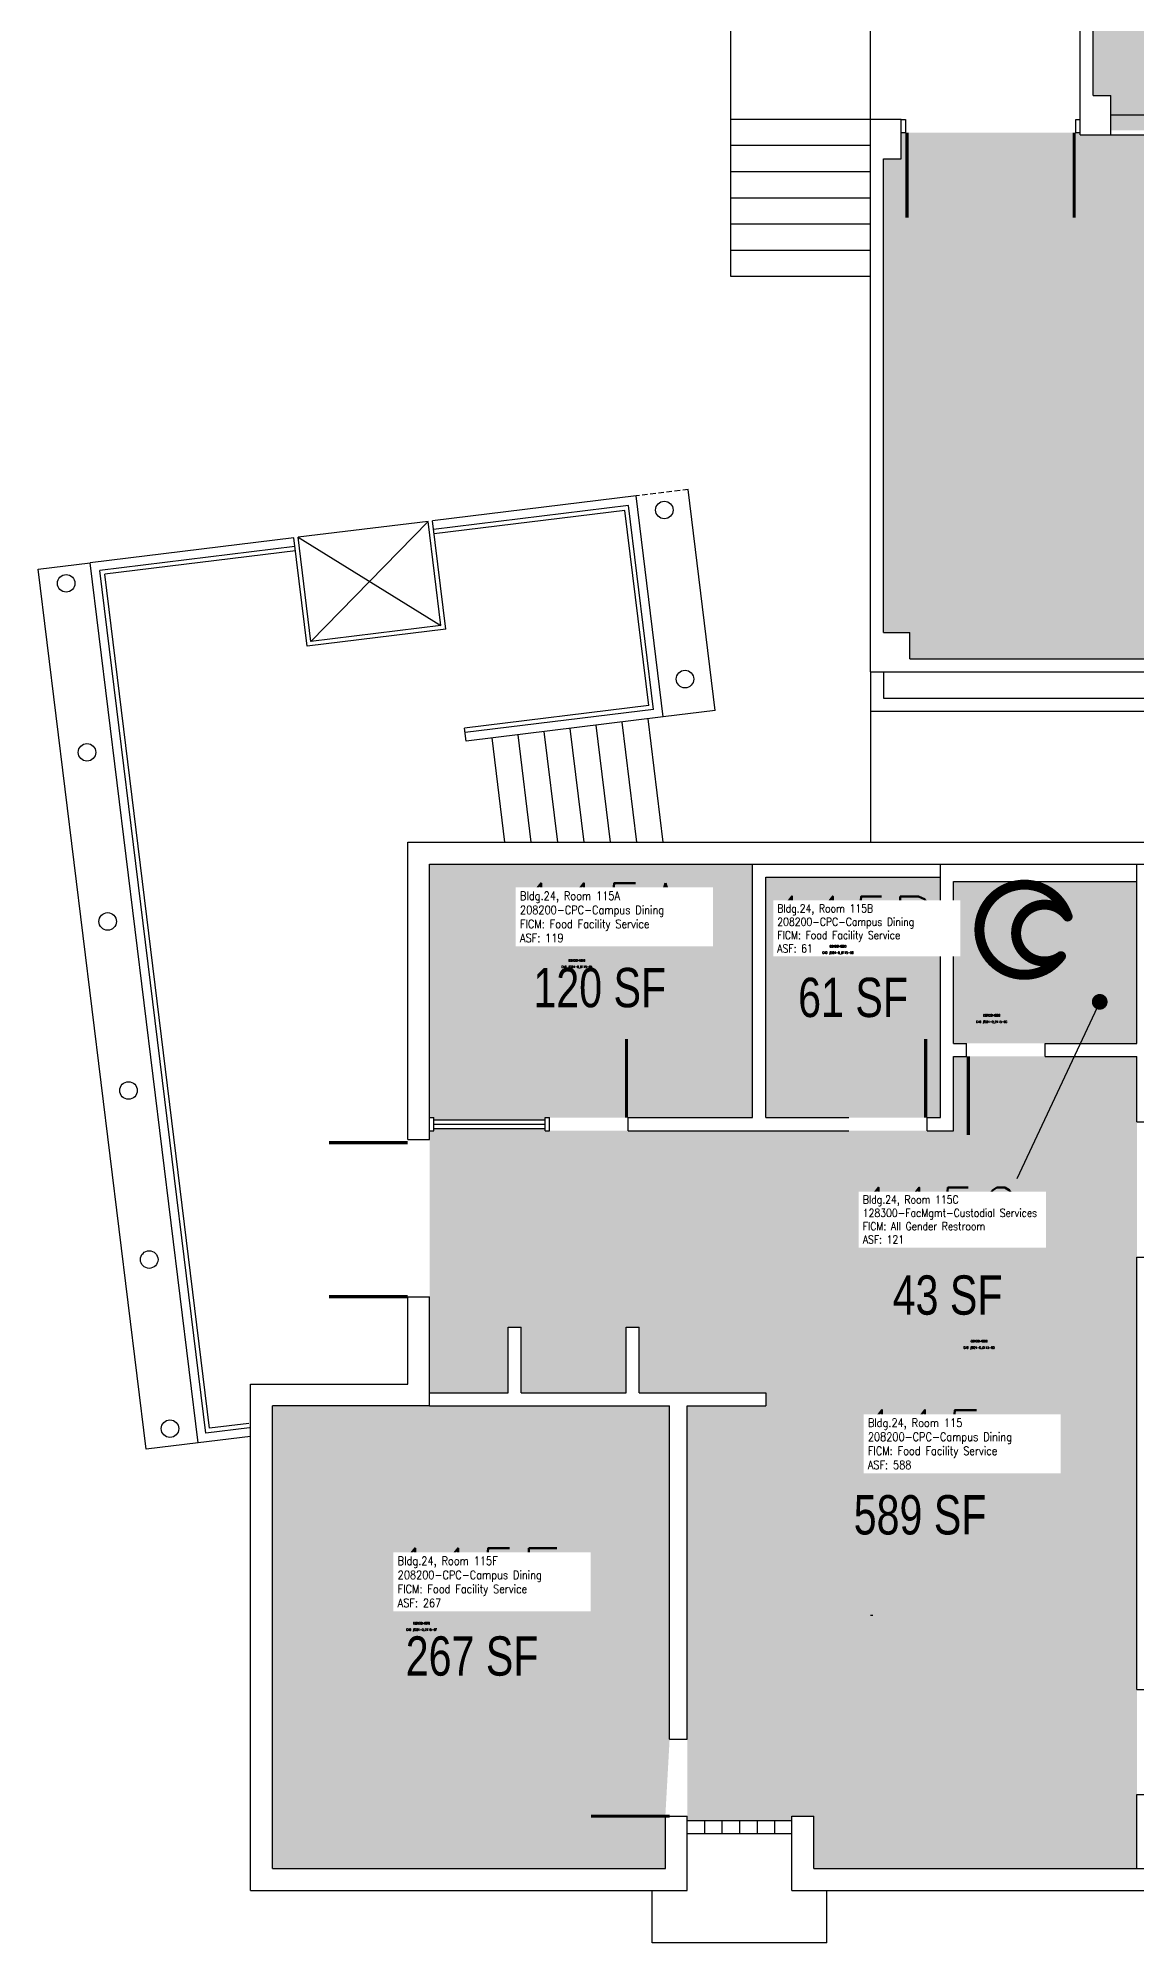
# Model space of a CAD drawing. Header units: inches. Extents: x -381 to 1674, y -222 to 2940.
# Drawn here: x -381 to 122, y -150 to 722 of the extents above; entities that cross this region are included whole.
import ezdxf
from ezdxf.enums import TextEntityAlignment as Align

# ---------------------------------------------------------------- set-up
doc = ezdxf.new("R2010")
doc.units = ezdxf.units.IN
doc.header["$LTSCALE"] = 10
doc.header["$MEASUREMENT"] = 0
doc.linetypes.add('DASHED2', pattern=[0.375, 0.25, -0.125])
doc.layers.get('0').update_dxf_attribs({"linetype": 'CONTINUOUS'})
for name, color, linetype in [('A-COLS', 5, 'CONTINUOUS'), ('A-DOOR', 2, 'CONTINUOUS'), ('A-FLOR', 3, 'CONTINUOUS'), ('A-GLAZ', 1, 'CONTINUOUS'), ('A-IDEN-CNUM', 7, 'CONTINUOUS'), ('A-IDEN-ICON', 4, 'CONTINUOUS'), ('A-IDEN-RNUM', 7, 'CONTINUOUS'), ('A-IDEN-SNUM', 4, 'CONTINUOUS'), ('A-IDEN-VNUM', 4, 'CONTINUOUS'), ('A-ROOF', 2, 'CONTINUOUS'), ('A-SITE', 3, 'CONTINUOUS'), ('A-WALL', 5, 'CONTINUOUS'), ('AREA-TEXT', 3, 'CONTINUOUS'), ('Rooms-Category-Color', 7, 'CONTINUOUS'), ('Rooms-College-Color', 7, 'CONTINUOUS'), ('Rooms-Department-Color', 7, 'CONTINUOUS'), ('Rooms-Division-Color', 7, 'CONTINUOUS'), ('Rooms-Information', 7, 'CONTINUOUS')]:
    doc.layers.add(name, color=color, linetype=linetype)
doc.styles.add('AREA', font='arial.ttf', dxfattribs={"width": 0.75, "height": 18})
doc.styles.add('ROOMSNUMBER', font='txt.shx', dxfattribs={"height": 0.03})
doc.styles.add('ROOMVNUMBER', font='simplex.shx', dxfattribs={"width": 0.85})
doc.dimstyles.get("Standard").update_dxf_attribs({"dimtxt": 0.18, "dimasz": 0.18, "dimexe": 0.18, "dimexo": 0.0625, "dimgap": 0.09, "dimtad": 0, "dimtih": 1, "dimtoh": 1, "dimdec": 4, "dimzin": 0, "dimdsep": 46, "dimtxsty": 'Standard', "dimcen": 0.09, "dimadec": 0, "dimazin": 0, "dimtfac": 1, "dimtdec": 4, "dimtofl": 0, "dimtmove": 0, "dimatfit": 3, "dimfxl": 1, "dimtolj": 1, "dimtzin": 0, "dimarcsym": 0})

# ---------------------------------------------------------------- blocks, each defined once
blk = doc.blocks.new('CPBATH')
at = {"color": 0, "linetype": 'ByBlock', "const_width": 0.0127}
for points in [[(0.0571, 0.0168, 0.861492), (-0.0551, 0, 1)], [(0.0571, 0.0168, 0.729002), (-0.0084, -0.0042, 1)], [(-0.0551, 0, 0.726902), (0.0487, -0.0337, 1)], [(-0.0084, -0.0042, 0.609468), (0.0487, -0.0337, 1)]]:
    blk.add_lwpolyline(points, format="xyb", dxfattribs=at)
at = {"color": 0, "linetype": 'ByBlock', "const_width": 0.00637}
for points in [[(0.0544, 0.0152, 1), (0.0599, 0.0184, 1)], [(0.0459, -0.0353, 1), (0.0515, -0.0321, 1)]]:
    blk.add_lwpolyline(points, format="xyb", close=True, dxfattribs=at)

msp = doc.modelspace()

# ---------------------------------------------------------------- hatches: boundary and pattern name
at = {"layer": 'Rooms-Category-Color', "true_color": 0xe3f498}
for points in [[(110, 696), (102, 696), (102, 866), (110, 866), (110, 888), (102, 888), (102, 925), (102, 973), (102, 996), (328, 996), (328, 924), (328, 802), (328, 680), (110, 680)], [(396, 438), (312, 438), (232, 438), (232, 446), (210, 446), (210, 438), (18, 438), (18, 450), (6, 450), (6, 667), (14, 667), (14, 679), (96, 679), (96, 678), (110, 678), (333, 678), (432, 678), (432, 446), (420, 446), (420, 438)]]:
    msp.add_hatch(color=61, dxfattribs=at).paths.add_polyline_path(points)
at = {"layer": 'Rooms-Category-Color', "true_color": 0xffe090}
for points in [[(-54.04, 344), (-202.01, 344), (-202.01, 227.91), (-200, 227.91), (-200, 226.91), (-149.04, 226.91), (-149.04, 227.91), (-147.04, 227.91), (-111.04, 227.91), (-54.04, 227.91)], [(32, 338), (-48.04, 338), (-48.04, 227.91), (-10, 227.91), (26, 227.91), (32, 227.91)], [(122, 164), (122, 225.91), (122, 255.91), (80, 255.91), (44, 255.91), (38, 255.91), (38, 221.91), (26, 221.91), (-10, 221.91), (-111.04, 221.91), (-147.04, 221.91), (-149.04, 221.91), (-149.04, 222.91), (-200, 222.91), (-200, 221.91), (-202.01, 221.91), (-202.01, 217.91), (-202.01, 145.91), (-202.01, 101.92), (-166.01, 101.92), (-166.01, 131.92), (-160.01, 131.92), (-160.01, 101.92), (-112.01, 101.92), (-112.01, 131.92), (-106.01, 131.92), (-106.01, 101.92), (-48, 101.92), (-48, 95.92), (-84, 95.92), (-84, -56.71), (-84, -91.96), (-84, -93.96), (-36, -93.96), (-36, -91.96), (-26.01, -91.96), (-26.01, -116), (122, -116), (122, -82), (122, -34)], [(-92.04, 95.92), (-202.01, 95.92), (-274.01, 95.92), (-274.01, -116), (-94, -116), (-94, -91.96), (-92.04, -56.71)]]:
    msp.add_hatch(color=41, dxfattribs=at).paths.add_polyline_path(points)
at = {"layer": 'Rooms-Category-Color', "true_color": 0xadadad}
msp.add_hatch(color=253, dxfattribs=at).paths.add_polyline_path([(122, 335.96), (38, 335.96), (38, 261.91), (44, 261.91), (80, 261.91), (122, 261.91)])
at = {"layer": 'Rooms-College-Color', "true_color": 0xe3c5e1}
for points in [[(110, 696), (102, 696), (102, 866), (110, 866), (110, 888), (102, 888), (102, 925), (102, 973), (102, 996), (328, 996), (328, 924), (328, 802), (328, 680), (110, 680)], [(396, 438), (312, 438), (232, 438), (232, 446), (210, 446), (210, 438), (18, 438), (18, 450), (6, 450), (6, 667), (14, 667), (14, 679), (96, 679), (96, 678), (110, 678), (333, 678), (432, 678), (432, 446), (420, 446), (420, 438)]]:
    msp.add_hatch(color=254, dxfattribs=at).paths.add_polyline_path(points)
at = {"layer": 'Rooms-College-Color', "true_color": 0xadadad}
for points in [[(-54.04, 344), (-202.01, 344), (-202.01, 227.91), (-200, 227.91), (-200, 226.91), (-149.04, 226.91), (-149.04, 227.91), (-147.04, 227.91), (-111.04, 227.91), (-54.04, 227.91)], [(32, 338), (-48.04, 338), (-48.04, 227.91), (-10, 227.91), (26, 227.91), (32, 227.91)], [(122, 335.96), (38, 335.96), (38, 261.91), (44, 261.91), (80, 261.91), (122, 261.91)], [(122, 164), (122, 225.91), (122, 255.91), (80, 255.91), (44, 255.91), (38, 255.91), (38, 221.91), (26, 221.91), (-10, 221.91), (-111.04, 221.91), (-147.04, 221.91), (-149.04, 221.91), (-149.04, 222.91), (-200, 222.91), (-200, 221.91), (-202.01, 221.91), (-202.01, 217.91), (-202.01, 145.91), (-202.01, 101.92), (-166.01, 101.92), (-166.01, 131.92), (-160.01, 131.92), (-160.01, 101.92), (-112.01, 101.92), (-112.01, 131.92), (-106.01, 131.92), (-106.01, 101.92), (-48, 101.92), (-48, 95.92), (-84, 95.92), (-84, -56.71), (-84, -91.96), (-84, -93.96), (-36, -93.96), (-36, -91.96), (-26.01, -91.96), (-26.01, -116), (122, -116), (122, -82), (122, -34)], [(-92.04, 95.92), (-202.01, 95.92), (-274.01, 95.92), (-274.01, -116), (-94, -116), (-94, -91.96), (-92.04, -56.71)]]:
    msp.add_hatch(color=253, dxfattribs=at).paths.add_polyline_path(points)
at = {"layer": 'Rooms-Department-Color', "true_color": 0xe3c5e1}
for points in [[(110, 696), (102, 696), (102, 866), (110, 866), (110, 888), (102, 888), (102, 925), (102, 973), (102, 996), (328, 996), (328, 924), (328, 802), (328, 680), (110, 680)], [(396, 438), (312, 438), (232, 438), (232, 446), (210, 446), (210, 438), (18, 438), (18, 450), (6, 450), (6, 667), (14, 667), (14, 679), (96, 679), (96, 678), (110, 678), (333, 678), (432, 678), (432, 446), (420, 446), (420, 438)]]:
    msp.add_hatch(color=254, dxfattribs=at).paths.add_polyline_path(points)
at = {"layer": 'Rooms-Department-Color', "true_color": 0x80bc67}
for points in [[(-54.04, 344), (-202.01, 344), (-202.01, 227.91), (-200, 227.91), (-200, 226.91), (-149.04, 226.91), (-149.04, 227.91), (-147.04, 227.91), (-111.04, 227.91), (-54.04, 227.91)], [(32, 338), (-48.04, 338), (-48.04, 227.91), (-10, 227.91), (26, 227.91), (32, 227.91)], [(122, 164), (122, 225.91), (122, 255.91), (80, 255.91), (44, 255.91), (38, 255.91), (38, 221.91), (26, 221.91), (-10, 221.91), (-111.04, 221.91), (-147.04, 221.91), (-149.04, 221.91), (-149.04, 222.91), (-200, 222.91), (-200, 221.91), (-202.01, 221.91), (-202.01, 217.91), (-202.01, 145.91), (-202.01, 101.92), (-166.01, 101.92), (-166.01, 131.92), (-160.01, 131.92), (-160.01, 101.92), (-112.01, 101.92), (-112.01, 131.92), (-106.01, 131.92), (-106.01, 101.92), (-48, 101.92), (-48, 95.92), (-84, 95.92), (-84, -56.71), (-84, -91.96), (-84, -93.96), (-36, -93.96), (-36, -91.96), (-26.01, -91.96), (-26.01, -116), (122, -116), (122, -82), (122, -34)], [(-92.04, 95.92), (-202.01, 95.92), (-274.01, 95.92), (-274.01, -116), (-94, -116), (-94, -91.96), (-92.04, -56.71)]]:
    msp.add_hatch(color=83, dxfattribs=at).paths.add_polyline_path(points)
at = {"layer": 'Rooms-Department-Color', "true_color": 0xacacac}
msp.add_hatch(color=253, dxfattribs=at).paths.add_polyline_path([(122, 335.96), (38, 335.96), (38, 261.91), (44, 261.91), (80, 261.91), (122, 261.91)])
at = {"layer": 'Rooms-Division-Color', "true_color": 0xe3c5e1}
for points in [[(110, 696), (102, 696), (102, 866), (110, 866), (110, 888), (102, 888), (102, 925), (102, 973), (102, 996), (328, 996), (328, 924), (328, 802), (328, 680), (110, 680)], [(396, 438), (312, 438), (232, 438), (232, 446), (210, 446), (210, 438), (18, 438), (18, 450), (6, 450), (6, 667), (14, 667), (14, 679), (96, 679), (96, 678), (110, 678), (333, 678), (432, 678), (432, 446), (420, 446), (420, 438)]]:
    msp.add_hatch(color=254, dxfattribs=at).paths.add_polyline_path(points)
at = {"layer": 'Rooms-Division-Color', "true_color": 0x80bc67}
for points in [[(-54.04, 344), (-202.01, 344), (-202.01, 227.91), (-200, 227.91), (-200, 226.91), (-149.04, 226.91), (-149.04, 227.91), (-147.04, 227.91), (-111.04, 227.91), (-54.04, 227.91)], [(32, 338), (-48.04, 338), (-48.04, 227.91), (-10, 227.91), (26, 227.91), (32, 227.91)], [(122, 164), (122, 225.91), (122, 255.91), (80, 255.91), (44, 255.91), (38, 255.91), (38, 221.91), (26, 221.91), (-10, 221.91), (-111.04, 221.91), (-147.04, 221.91), (-149.04, 221.91), (-149.04, 222.91), (-200, 222.91), (-200, 221.91), (-202.01, 221.91), (-202.01, 217.91), (-202.01, 145.91), (-202.01, 101.92), (-166.01, 101.92), (-166.01, 131.92), (-160.01, 131.92), (-160.01, 101.92), (-112.01, 101.92), (-112.01, 131.92), (-106.01, 131.92), (-106.01, 101.92), (-48, 101.92), (-48, 95.92), (-84, 95.92), (-84, -56.71), (-84, -91.96), (-84, -93.96), (-36, -93.96), (-36, -91.96), (-26.01, -91.96), (-26.01, -116), (122, -116), (122, -82), (122, -34)], [(-92.04, 95.92), (-202.01, 95.92), (-274.01, 95.92), (-274.01, -116), (-94, -116), (-94, -91.96), (-92.04, -56.71)]]:
    msp.add_hatch(color=83, dxfattribs=at).paths.add_polyline_path(points)
at = {"layer": 'Rooms-Division-Color', "true_color": 0xadadad}
msp.add_hatch(color=253, dxfattribs=at).paths.add_polyline_path([(122, 335.96), (38, 335.96), (38, 261.91), (44, 261.91), (80, 261.91), (122, 261.91)])

# ---------------------------------------------------------------- linework, layer by layer
at = {"layer": 'A-COLS'}
for centre in [(-94.47, 506.14), (-368.43, 472.58), (-84.97, 428.72), (-358.92, 395.16), (-349.42, 317.74), (-339.91, 240.32), (-330.4, 162.91), (-320.9, 85.49)]:
    msp.add_circle(centre, 4.02, dxfattribs=at)
at = {"layer": 'A-DOOR'}
for points in [[(16.75, 679, 1.5, 1.5, 0), (16.75, 640, 0, 0, 0), (16, 640, 0, 0, 0.414214), (55, 679, 0, 0, 0.414214)], [(93.25, 679, 1.5, 1.5, 0), (93.25, 640, 0, 0, 0), (94, 640, 0, 0, -0.414214), (55, 679, 0, 0, -0.414214)], [(-111.79, 227.91, 1.5, 1.5, 0), (-111.79, 263.91, 0, 0, 0), (-111.04, 263.91, 0, 0, 0.414214), (-147.04, 227.91, 0, 0, 0.414214)], [(25.25, 227.91, 1.5, 1.5, 0), (25.25, 263.91, 0, 0, 0), (26, 263.91, 0, 0, 0.414214), (-10, 227.91, 0, 0, 0.414214)], [(44.75, 255.91, 1.5, 1.5, 0), (44.75, 219.91, 0, 0, 0), (44, 219.91, 0, 0, 0.414214), (80, 255.91, 0, 0, 0.414214)], [(-212.01, 216.41, 1.5, 1.5, 0), (-248.01, 216.41, 0, 0, 0), (-248.01, 217.16, 0, 0, 0.414214), (-212.01, 181.16, 0, 0, 0.414214)], [(-212.01, 145.91, 1.5, 1.5, 0), (-248.01, 145.91, 0, 0, 0), (-248.01, 145.16, 0, 0, -0.414214), (-212.01, 181.16, 0, 0, -0.414214)], [(-92.04, -91.96, 1.5, 1.5, 0), (-128.04, -91.96, 0, 0, 0), (-128.04, -92.71, 0, 0, -0.414214), (-92.04, -56.71, 0, 0, -0.414214)]]:
    msp.add_lwpolyline(points, format="xyseb", dxfattribs=at)
at = {"layer": 'A-FLOR'}
for p, q in [((-202.66, 500.95), (-262.2, 493.64)), ((-202.66, 500.95), (-256.35, 446)), ((-196.81, 453.31), (-202.66, 500.95)), ((-256.35, 446), (-262.2, 493.64)), ((-262.2, 493.64), (-196.81, 453.31)), ((-196.81, 453.31), (-256.35, 446)), ((0, 432), (0, 354)), ((6, 432), (6, 420)), ((6, 420), (408, 420)), ((-94.94, 354), (-101.88, 410.52)), ((0, 414), (414, 414)), ((-167.48, 354), (-173.34, 401.75)), ((-155.39, 354), (-161.43, 403.21)), ((-143.3, 354), (-149.52, 404.67)), ((-131.21, 354), (-137.61, 406.14)), ((-119.12, 354), (-125.7, 407.6)), ((-107.03, 354), (-113.79, 409.06)), ((-200, 226.91), (-149.04, 226.91)), ((-200, 224.91), (-149.04, 224.91)), ((-200, 222.91), (-149.04, 222.91))]:
    msp.add_line(p, q, dxfattribs=at)
at = {"layer": 'A-GLAZ'}
for p, q in [((-84, -93.96), (-36, -93.96)), ((-75.96, -99.96), (-75.96, -93.96)), ((-67.92, -99.96), (-67.92, -93.96)), ((-59.88, -99.96), (-59.88, -93.96)), ((-51.84, -99.96), (-51.84, -93.96)), ((-43.8, -99.96), (-43.8, -93.96)), ((-84, -99.96), (-36, -99.96))]:
    msp.add_line(p, q, dxfattribs=at)
at = {"layer": 'A-ROOF', "linetype": 'DASHED2'}
msp.add_line((-83.54, 515.58), (-107.36, 512.65), dxfattribs=at)
at = {"layer": 'A-ROOF', "linetype": 'Continuous'}
for p, q in [((-71.11, 414.3), (-83.54, 515.58)), ((-381.31, 479.02), (-357.49, 481.94)), ((-331.83, 76.04), (-381.31, 479.02)), ((-71.11, 414.3), (-94.93, 411.38)), ((-308.01, 78.97), (-331.83, 76.04))]:
    msp.add_line(p, q, dxfattribs=at)
at = {"layer": 'A-ROOF', "linetype": 'Continuous', "ltscale": 0.5}
for p, q in [((-100.05, -150), (-100.05, -126)), ((-20.01, -150), (-20.01, -126)), ((-20.01, -150), (-100, -150))]:
    msp.add_line(p, q, dxfattribs=at)
at = {"layer": 'A-SITE'}
for p, q in [((0, 685), (0, 1741)), ((-64, 613), (-64, 753)), ((0, 685), (-64, 685)), ((0, 673), (-64, 673)), ((0, 661), (-64, 661)), ((0, 649), (-64, 649)), ((0, 637), (-64, 637)), ((0, 625), (-64, 625)), ((0, 613), (-64, 613)), ((-107.36, 512.65), (-200.67, 501.2)), ((-110.84, 508.2), (-200.18, 497.23)), ((-99.38, 414.86), (-110.84, 508.2)), ((-94.93, 411.38), (-107.36, 512.65)), ((-264.19, 493.4), (-357.49, 481.94)), ((-263.7, 489.43), (-353.03, 478.46)), ((-308.01, 78.97), (-357.49, 481.94)), ((-304.53, 83.42), (-353.03, 478.46)), ((-99.38, 414.86), (-185.74, 404.25)), ((-94.93, 411.38), (-185.25, 400.29)), ((-284.01, 81.92), (-308.01, 78.97)), ((-284.49, 85.88), (-304.53, 83.42))]:
    msp.add_line(p, q, dxfattribs=at)
at = {"layer": 'A-WALL'}
for p, q in [((96, 678), (96, 825.46)), ((102, 696), (102, 825.46)), ((102, 696), (110, 696)), ((110, 678), (110, 696)), ((0, 432), (0, 685)), ((14, 685), (0, 685)), ((14, 685), (16, 685)), ((14, 667), (14, 685)), ((16, 685), (16, 679)), ((94, 679), (94, 685)), ((94, 685), (96, 685)), ((110, 687.13), (252.2, 687.13)), ((14, 679), (16, 679)), ((94, 679), (96, 679)), ((96, 678), (110, 678)), ((110, 678), (252.2, 678)), ((6, 450), (6, 667)), ((6, 667), (14, 667)), ((-112.59, 505.97), (-199.94, 495.24)), ((-101.62, 416.6), (-112.59, 505.97)), ((-194.57, 451.57), (-200.67, 501.2)), ((-258.09, 443.77), (-264.19, 493.4)), ((-263.46, 487.44), (-350.8, 476.72)), ((-302.78, 85.66), (-350.8, 476.72)), ((-194.57, 451.57), (-258.09, 443.77)), ((6, 450), (18, 450)), ((18, 438), (18, 450)), ((18, 438), (210, 438)), ((0, 432), (396, 432)), ((-101.62, 416.6), (-185.98, 406.24)), ((-185.25, 400.29), (-185.98, 406.24)), ((-212.01, 354), (478.29, 354)), ((-212.01, 217.91), (-212.01, 354)), ((-202.01, 344), (478.29, 344)), ((-202.01, 217.91), (-202.01, 344)), ((-54.04, 227.91), (-54.04, 344)), ((-54.04, 344), (122, 344)), ((-54.04, 344), (122, 344)), ((32, 227.91), (32, 344)), ((122, 261.91), (122, 344)), ((122, 344), (128, 344)), ((-48.04, 338), (32, 338)), ((-48.04, 227.91), (-48.04, 338)), ((38, 335.96), (122, 335.96)), ((38, 261.91), (38, 335.96)), ((38, 261.91), (44, 261.91)), ((44, 255.91), (44, 261.91)), ((80, 255.91), (80, 261.91)), ((80, 261.91), (122, 261.91)), ((38, 221.91), (38, 255.91)), ((38, 255.91), (44, 255.91)), ((80, 255.91), (122, 255.91)), ((122, 225.91), (122, 255.91)), ((-202.01, 227.91), (-200, 227.91)), ((-200, 221.91), (-200, 227.91)), ((-149.04, 221.91), (-149.04, 227.91)), ((-149.04, 227.91), (-147.04, 227.91)), ((-147.04, 221.91), (-147.04, 227.91)), ((-111.04, 221.91), (-111.04, 227.91)), ((-111.04, 227.91), (-54.04, 227.91)), ((-48.04, 227.91), (-10, 227.91)), ((26, 221.91), (26, 227.91)), ((26, 227.91), (32, 227.91)), ((-202.01, 221.91), (-200, 221.91)), ((-149.04, 221.91), (-147.04, 221.91)), ((-111.04, 221.91), (-10, 221.91)), ((26, 221.91), (38, 221.91)), ((122, 225.91), (128, 225.91)), ((-212.01, 217.91), (-202.01, 217.91)), ((122, 164), (128, 164)), ((122, -34), (122, 164)), ((-212.01, 105.92), (-212.01, 145.91)), ((-212.01, 145.91), (-202.01, 145.91)), ((-202.01, 95.92), (-202.01, 145.91)), ((-166.01, 101.92), (-166.01, 131.92)), ((-166.01, 131.92), (-160.01, 131.92)), ((-160.01, 101.92), (-160.01, 131.92)), ((-112.01, 101.92), (-112.01, 131.92)), ((-112.01, 131.92), (-106.01, 131.92)), ((-106.01, 101.92), (-106.01, 131.92)), ((-284.01, -126), (-284.01, 105.92)), ((-284.01, 105.92), (-212.01, 105.92)), ((-202.01, 101.92), (-166.01, 101.92)), ((-160.01, 101.92), (-112.01, 101.92)), ((-106.01, 101.92), (-48, 101.92)), ((-48, 101.92), (-48, 95.92)), ((-284.74, 87.87), (-302.78, 85.66)), ((-274.01, -116), (-274.01, 95.92)), ((-202.01, 95.92), (-274.01, 95.92)), ((-202.01, 95.92), (-92.04, 95.92)), ((-92.04, -56.71), (-92.04, 95.92)), ((-84, 95.92), (-48, 95.92)), ((-84, -56.71), (-84, 95.92)), ((0, 0), (1, 0)), ((0, 0), (1, 0)), ((122, -34), (128, -34)), ((-92.04, -56.71), (-84, -56.71)), ((122, -116), (122, -82)), ((122, -82), (128, -82)), ((-94, -116), (-94, -91.96)), ((-94, -91.96), (-84, -91.96)), ((-84, -126), (-84, -91.96)), ((-36, -126), (-36, -91.96)), ((-36, -91.96), (-26.01, -91.96)), ((-26.01, -116), (-26.01, -91.96)), ((-274.01, -116), (-94, -116)), ((-26.01, -116), (838, -116)), ((-284.01, -126), (-84, -126)), ((-274.01, -126.08), (-274.01, -126)), ((-36, -126), (828, -126))]:
    msp.add_line(p, q, dxfattribs=at)

# ---------------------------------------------------------------- block references
at = {"layer": 'A-IDEN-ICON', "xscale": 360, "yscale": 360, "zscale": 360, "rotation": 359.9999999995553}
msp.add_blockref('CPBATH', (69.68, 313.95), dxfattribs=at)

# ---------------------------------------------------------------- texts
at = {"layer": 'A-IDEN-CNUM', "style": 'ROOMSNUMBER', "width": 0.85}
for s, p in [('CAD #024-0_0115-0A', (-134.53, 296.88)), ('CAD #024-0_0115-0B', (-14.94, 303.34)), ('CAD #024-0_0115-0C', (55.51, 271.72)), ('CAD #024-0_0115-00', (49.7, 122.52)), ('CAD #024-0_0115-0F', (-205.64, -6.64))]:
    msp.add_text(s, height=1, rotation=0, dxfattribs=at).set_placement(p, align=Align.MIDDLE)
at = {"layer": 'A-IDEN-RNUM', "style": 'ROOMSNUMBER', "width": 0.85}
for s, p in [('0115-B0', (-14.94, 306.34)), ('0115-A0', (-134.53, 299.88)), ('0115-C0', (55.51, 274.72)), ('0115-00', (49.7, 125.52)), ('0115-F0', (-205.64, -3.64))]:
    msp.add_text(s, height=1, rotation=0, dxfattribs=at).set_placement(p, align=Align.MIDDLE)
at = {"layer": 'A-IDEN-SNUM', "style": 'ROOMSNUMBER', "width": 0.85}
for s, p in [('02400115B0', (-14.94, 306.34)), ('02400115A0', (-134.53, 299.88)), ('02400115C0', (55.51, 274.72)), ('0240011500', (49.7, 125.52)), ('02400115F0', (-205.64, -3.64))]:
    msp.add_text(s, height=1, rotation=0, dxfattribs=at).set_placement(p, align=Align.MIDDLE)
at = {"layer": 'A-IDEN-VNUM', "style": 'ROOMVNUMBER', "width": 0.85}
for s, height, p in [('115A', 27, (-123.41, 321.74)), ('115B', 25.65, (-8.47, 316.35)), ('115C', 25.65, (31.21, 183.07)), ('115', 27, (23.88, 80.46)), ('115F', 27, (-181.08, 17.23))]:
    msp.add_text(s, height=height, rotation=0, dxfattribs=at).set_placement(p, align=Align.MIDDLE)
at = {"layer": 'AREA-TEXT', "style": 'AREA', "width": 0.75}
for s, p in [('120 SF', (-124.03, 287.45)), ('61 SF', (-8.02, 282.96)), ('43 SF', (35.28, 146.67)), ('589 SF', (22.68, 46.03)), ('267 SF', (-182.52, -18.62))]:
    msp.add_text(s, height=18, dxfattribs=at).set_placement(p, align=Align.MIDDLE_CENTER)

# ---------------------------------------------------------------- leaders
at = {"layer": 'A-IDEN-VNUM'}
msp.add_leader([(104.98, 280.93), (67.03, 199.92)], dimstyle='Standard', override={"dimscale": 40, "dimpost": "'", "dimldrblk": 'Dot'}, dxfattribs=at)

# ---------------------------------------------------------------- next in the draw order: texts
at = {"layer": 'Rooms-Information', "attachment_point": 7, "rotation": 0, "style": 'ROOMVNUMBER', "bg_fill": 3, "box_fill_scale": 1.5, "bg_fill_color": 256, "bg_fill_true_color": 13158600, "bg_fill_transparency": 0}
for s, insert, char_height, width in [('Bldg.24, Room 115A^M^J208200-CPC-Campus Dining^M^JFICM: Food Facility Service^M^JASF: 119', (-160.57, 308.24), 3.8571, 86.4), ('Bldg.24, Room 115B^M^J208200-CPC-Campus Dining^M^JFICM: Food Facility Service^M^JASF: 61', (-42.73, 303.53), 3.6643, 82.08), ('Bldg.24, Room 115C^M^J128300-FacMgmt-Custodial Services^M^JFICM: All Gender Restroom^M^JASF: 121', (-3.57, 170.24), 3.6643, 82.08), ('Bldg.24, Room 115^M^J208200-CPC-Campus Dining^M^JFICM: Food Facility Service^M^JASF: 588', (-1.25, 66.96), 3.8571, 86.4), ('Bldg.24, Room 115F^M^J208200-CPC-Campus Dining^M^JFICM: Food Facility Service^M^JASF: 267', (-216.6, 3.73), 3.8571, 86.4)]:
    msp.add_mtext(s, dxfattribs=dict(at, insert=insert, char_height=char_height, width=width))

doc.saveas('drawing.dxf')
